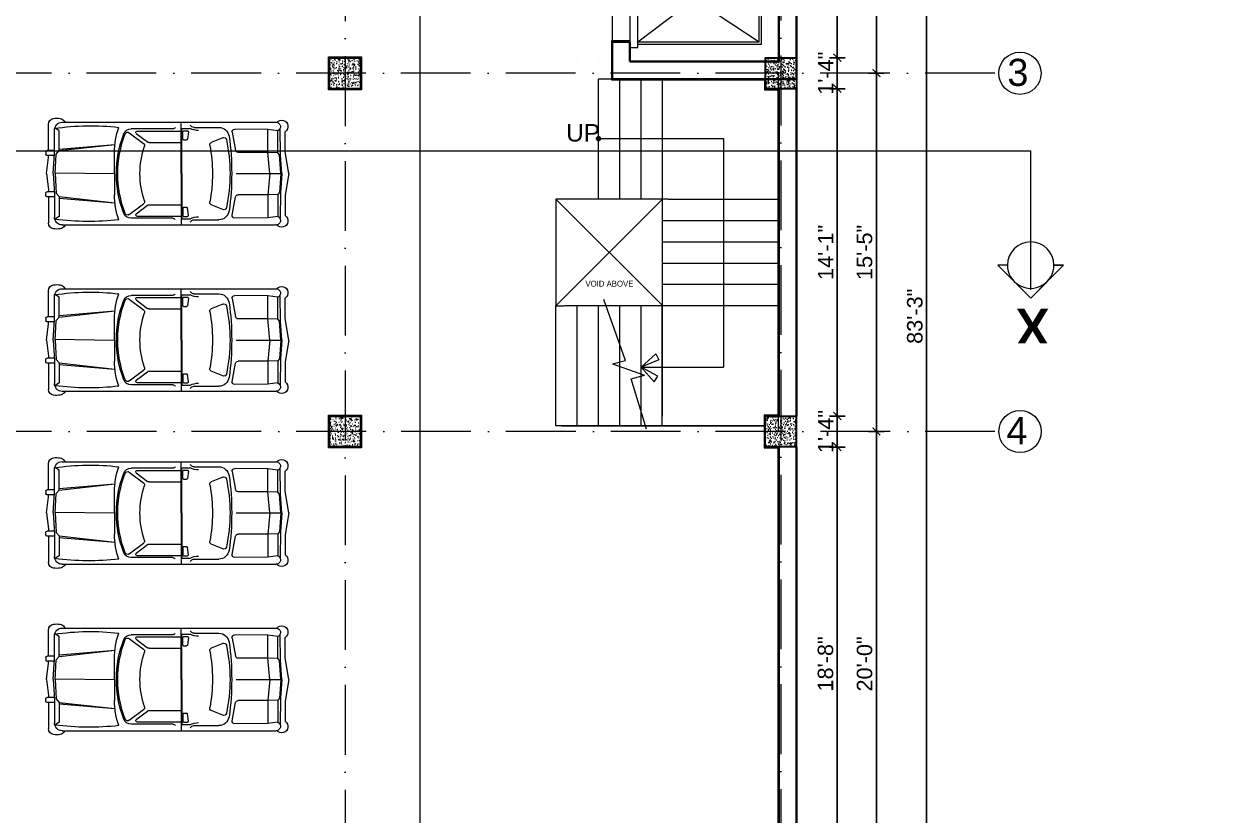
# Model space of a CAD drawing. Header units: inches. Extents: x 10755 to 33653, y -10992 to 10708.
# Drawn here: x 12118 to 12734, y 6469 to 6877 of the extents above; entities that cross this region are included whole.
import ezdxf

# ---------------------------------------------------------------- set-up
doc = ezdxf.new("R2010")
doc.units = ezdxf.units.IN
doc.header["$MEASUREMENT"] = 0
doc.linetypes.add('ACAD_ISO10W100', pattern=[18, 12, -3, 0, -3])
doc.linetypes.add('HIDDEN', pattern=[0.375, 0.25, -0.125])
for name, color, linetype, lineweight in [('A-ANNO-SYMB', 6, 'Continuous', 9), ('arrow line', 54, 'Continuous', 9), ('centerline', 9, 'ACAD_ISO10W100', 5), ('col', 1, 'Continuous', 30), ('dim', 6, 'Continuous', 13), ('dimension center - 8', 134, 'Continuous', 13), ('dimension element- 8', 5, 'Continuous', 13), ('dimension overall - 8', 185, 'Continuous', 13), ('DIMINSION', 5, 'Continuous', 15), ('hatch', 33, 'Continuous', 5), ('hatch- rcc', 252, 'Continuous', 5), ('hatch1', 9, 'Continuous', 5), ('Pillar', 11, 'Continuous', 25), ('PLASTER', 50, 'Continuous', 9), ('SECTION LINE1', 6, 'Continuous', 18), ('STAIRCASE', 143, 'Continuous', 15), ('title text 1', 113, 'Continuous', 25), ('VEHICLES', 34, 'Continuous', 5), ('wall', 1, 'Continuous', 35), ('win sec', 161, 'Continuous', 9)]:
    doc.layers.add(name, color=color, linetype=linetype, lineweight=lineweight)
doc.layers.add('T-TEXT', color=230, linetype='Continuous')
doc.layers.get('DIMINSION').off()
doc.styles.add('Prajwal', font='stylu.ttf', dxfattribs={"height": 9})
doc.styles.get("Standard").update_dxf_attribs({"font": 'arial.ttf'})
doc.styles.add('suren', font='times.ttf', dxfattribs={"height": 4})
doc.dimstyles.new('S8', dxfattribs={"dimscale": 8, "dimtxt": 1, "dimasz": 0.5, "dimexe": 0.5, "dimexo": 0.5, "dimgap": 0.25, "dimtad": 1, "dimzin": 3, "dimdsep": 46, "dimlunit": 4, "dimtxsty": 'Standard', "dimblk": 'ARCHTICK', "dimcen": 0, "dimclrd": 256, "dimclre": 256, "dimclrt": 6, "dimadec": 0, "dimazin": 0, "dimtfac": 0.5, "dimtix": 1, "dimtmove": 1, "dimatfit": 3, "dimfxl": 0.5, "dimfxlon": 1, "dimfrac": 1, "dimtolj": 1, "dimtzin": 0, "dimarcsym": 1})

# ---------------------------------------------------------------- blocks, each defined once
blk = doc.blocks.new('ETERWEWE')
at = {"layer": 'hatch- rcc', "linetype": 'Continuous', "ltscale": 30}
h = blk.add_hatch(dxfattribs=at)
h.set_pattern_fill('AR-CONC', color=256, scale=0.5, style=0)
h.set_pattern_definition([(50, (0, 0), (3.586300913, -0.313760675), [0.375, -4.125]), (355, (0, 0), (-0.69375667, 3.76096067), [0.3, -3.3]), (100.4514445, (0.299, -0.026), (2.89254423, 3.447199955), [0.31870096, -3.50571056]), (46.1842, (0, 1), (5.33620665, -0.8275964), [0.5625, -6.1875]), (96.6356355, (0.4447, 0.931), (4.67330973, 4.870593), [0.47805171, -5.2585688]), (351.184164, (0, 1), (4.67330973, 4.870593), [0.45, -4.95]), (21, (0.5, 0.75), (2.98453526, -2.013094453), [0.375, -4.125]), (326, (0.5, 0.75), (1.21657666, 3.625750225), [0.3, -3.3]), (71.4514447, (0.7487, 0.5822), (4.20111188, 1.612655764), [0.31870095, -3.50571056]), (37.5, (0, 0), (0.060799277, 1.664469269), [0, -3.26, 0, -3.35, 0, -3.3125]), (7.5, (0, 0), (1.315347687, 1.97205856), [0, -1.91, 0, -3.185, 0, -1.2625]), (327.5, (-1.115, 0), (2.669112181, -0.112774359), [0, -1.25, 0, -3.9, 0, -5.175]), (317.5, (-1.615, 0), (2.915930847, 0.50052491), [0, -1.625, 0, -2.59, 0, -3.675])])
h.paths.add_polyline_path([(159423.23, -3794.58), (159439.23, -3794.58), (159439.23, -3778.58), (159423.23, -3778.58)])
at = {"layer": 'col', "linetype": 'Continuous', "ltscale": 30}
blk.add_lwpolyline([(159423.23, -3794.58), (159423.23, -3778.58), (159439.23, -3778.58), (159439.23, -3794.58), (159423.23, -3794.58)], dxfattribs=at)
blk = doc.blocks.new('wewerrr')
at = {"layer": 'DIMINSION', "linetype": 'Continuous'}
for p in [(17063.62, -332.81), (17063.62, -332.81), (17288.57, -332.81), (17288.57, -332.81), (17063.62, -517.81), (17063.62, -517.81), (17288.49, -517.81), (17288.49, -517.81)]:
    blk.add_blockref('ETERWEWE', p, dxfattribs=at)
blk = doc.blocks.new('EWEWRTT')
at = {"layer": 'centerline', "ltscale": 3}
for p, q in [((176494.85, -3623.75), (176494.85, -4988.85)), ((176719.8, -3623.43), (176719.8, -4988.85)), ((176830.19, -4119.4), (176184.84, -4119.4)), ((176830.31, -4304.4), (176184.95, -4304.4))]:
    blk.add_line(p, q, dxfattribs=at)
at = {"layer": 'centerline', "linetype": 'Continuous'}
for centre in [(176843.16, -4119.4), (176843.28, -4304.4)]:
    blk.add_circle(centre, 10.91, dxfattribs=at)
at = {"layer": 'T-TEXT', "ltscale": 100, "char_height": 14, "width": 12.944, "attachment_point": 3, "style": 'suren'}
for s, insert in [('{\\fArial|b0|i0|c0|p34;3}', (176847.57, -4111.96)), ('{\\fArial|b0|i0|c0|p34;4}', (176847.05, -4296.96))]:
    blk.add_mtext(s, dxfattribs=dict(at, insert=insert))
blk = doc.blocks.new('Section - Section Head - Filled_1-22785-GROUND FLOOR PLAN')
at = {"layer": 'A-ANNO-SYMB'}
for p, q in [((-0.25, 0.354), (-0.604, 0)), ((-0.25, 0.354), (-0.427, 0.177)), ((-0.25, 0.354), (0.104, 0)), ((-0.604, 0), (-0.5, 0)), ((0, 0), (0.104, 0)), ((-0.5, 0), (-0.604, 0)), ((0, 0), (0.104, 0))]:
    blk.add_line(p, q, dxfattribs=at)
for start, end in [(360, 180), (180, 360)]:
    blk.add_arc((-0.25, 0), 0.25, start, end, dxfattribs=at)
blk = doc.blocks.new('ERWEWRTRT')
at = {"layer": 'SECTION LINE1', "linetype": 'Continuous', "ltscale": 30}
for p, q in [((177670.83, -4087.75), (177670.83, -4159.5)), ((177670.83, -4088.52), (177670.83, -4112.52)), ((176971.92, -4159.5), (177670.83, -4159.5))]:
    blk.add_line(p, q, dxfattribs=at)
at = {"layer": 'SECTION LINE1', "linetype": 'Continuous', "ltscale": 30, "xscale": -48, "yscale": 48, "zscale": -48}
blk.add_blockref('Section - Section Head - Filled_1-22785-GROUND FLOOR PLAN', (177658.83, -4100.52), dxfattribs=at)
at = {"layer": 'title text 1', "insert": (177680.19, -4078.13), "char_height": 18, "width": 3.410605131648481e-13, "attachment_point": 9, "style": 'Prajwal'}
blk.add_mtext('\\pi-24.83;{\\fArial|b1|i0|c0|p34;X}', dxfattribs=at)
blk = doc.blocks.new('WEQQWQW')
at = {"layer": 'SECTION LINE1', "linetype": 'Continuous', "ltscale": 30}
blk.add_line((177367.99, -4560.95), (177367.99, -3517.55), dxfattribs=at)
blk = doc.blocks.new('ETLWEWE')
at = {"layer": 'wall', "color": 7, "ltscale": 30}
for p, q in [((174100.78, -1517.91), (174100.78, -1538.03)), ((174195.78, -1517.91), (174100.78, -1517.91)), ((174195.78, -1526.91), (174195.78, -1517.91)), ((174109.78, -1526.91), (174109.78, -1538.03)), ((174109.78, -1526.91), (174186.78, -1526.91)), ((174186.78, -1526.91), (174186.78, -1594.76)), ((174195.78, -1603.76), (174195.78, -1526.91)), ((174100.78, -1538.03), (174109.78, -1538.03)), ((174100.78, -1584.51), (174100.78, -1603.76)), ((174109.78, -1584.51), (174100.78, -1584.51)), ((174109.78, -1584.51), (174109.78, -1594.76)), ((174109.78, -1594.76), (174186.78, -1594.76)), ((174195.78, -1603.76), (174100.78, -1603.76))]:
    blk.add_line(p, q, dxfattribs=at)
at = {"layer": 'wall', "color": 7}
blk.add_line((174109.78, -1584.51), (174100.78, -1584.51), dxfattribs=at)
at = {"layer": 'win sec', "color": 7}
for p, q in [((174100.78, -1538.03), (174100.78, -1585.38)), ((174113.96, -1534.63), (174109.78, -1534.63)), ((174109.78, -1538.03), (174109.78, -1585.38)), ((174113.96, -1587.47), (174113.96, -1534.63)), ((174113.96, -1535.91), (174177.78, -1535.91)), ((174113.96, -1537.16), (174176.53, -1537.16)), ((174113.96, -1584.51), (174176.53, -1537.16)), ((174176.53, -1584.51), (174176.53, -1537.16)), ((174177.78, -1585.76), (174177.78, -1535.91)), ((174113.96, -1543.16), (174176.53, -1584.51)), ((174109.78, -1587.47), (174113.96, -1587.47)), ((174113.96, -1584.51), (174176.53, -1584.51)), ((174113.96, -1585.76), (174177.78, -1585.76)), ((174111.22, -1591.76), (174111.22, -1591.75))]:
    blk.add_line(p, q, dxfattribs=at)
blk = doc.blocks.new('A$C03EF3246')
at = {"layer": 'arrow line'}
for q in [(-16.37, -1.02), (-1.99, -1.02)]:
    blk.add_line((-9.18, 6.21), q, dxfattribs=at)
for points in [[(-16.37, -1.02), (-13.34, -2.78), (-9.18, 6.21)], [(-1.99, -1.02), (-5.01, -2.78), (-9.18, 6.21)]]:
    blk.add_lwpolyline(points, dxfattribs=at)
blk = doc.blocks.new('CAR KUMARI')
at = {"layer": 'VEHICLES'}
for p, q in [((176348.65, -1883.42), (176348.65, -1869.92)), ((176355.75, -1868.89), (176466.2, -1868.89)), ((176357.38, -1868.89), (176356.83, -1868.17)), ((176417.08, -1895.38), (176417.08, -1868.89)), ((176351.77, -1884.96), (176351.77, -1872.87)), ((176354.13, -1873.29), (176351.91, -1871.81)), ((176354.13, -1883.52), (176354.13, -1873.29)), ((176390.35, -1874.26), (176397.72, -1879.77)), ((176412.77, -1872.32), (176391.28, -1872.32)), ((176393.93, -1874.66), (176399.79, -1879.04)), ((176394.33, -1873.47), (176417.08, -1873.47)), ((176417.44, -1895.38), (176417.44, -1872.06)), ((176417.44, -1872.06), (176421.83, -1872.06)), ((176418.02, -1877.6), (176418.02, -1873.71)), ((176418.41, -1873.31), (176420.47, -1873.31)), ((176420.87, -1873.76), (176420.39, -1877.65)), ((176423.95, -1871.55), (176436.62, -1871.55)), ((176438.69, -1876.85), (176432.69, -1879.32)), ((176443.46, -1874.02), (176445.25, -1883.36)), ((176461.87, -1872.57), (176444.77, -1872.44)), ((176461.87, -1884.44), (176461.87, -1872.57)), ((176466.99, -1873.25), (176461.87, -1872.57)), ((176466.99, -1884.63), (176466.99, -1873.25)), ((176468.48, -1885.65), (176468.21, -1872.15)), ((176470.88, -1884.19), (176470.88, -1873.75)), ((176354.13, -1883.52), (176382.94, -1880.34)), ((176354.13, -1882.75), (176382.94, -1880.34)), ((176400.58, -1879.3), (176417.08, -1879.3)), ((176418.41, -1878), (176419.99, -1878)), ((176347.28, -1884.08), (176347.28, -1885.4)), ((176347.68, -1895.38), (176348.65, -1887)), ((176351.77, -1883.42), (176347.95, -1883.42)), ((176351.7, -1886.06), (176347.95, -1886.06)), ((176348.65, -1887), (176348.65, -1886.06)), ((176351.13, -1895.38), (176351.77, -1884.96)), ((176352.05, -1895.38), (176352.67, -1885.29)), ((176352.67, -1885.29), (176354.13, -1883.52)), ((176382.73, -1895.38), (176382.73, -1884.46)), ((176461.87, -1884.44), (176446.56, -1884.44)), ((176466.99, -1884.63), (176461.87, -1884.44)), ((176462.99, -1895.38), (176461.87, -1884.44)), ((176467.88, -1885.7), (176466.99, -1884.63)), ((176468.56, -1895.38), (176467.88, -1885.7)), ((176469.16, -1895.38), (176468.48, -1885.65)), ((176472.68, -1895.38), (176470.88, -1884.19)), ((176352.03, -1895.02), (176382.73, -1895.38)), ((176347.68, -1895.38), (176348.65, -1903.76)), ((176351.13, -1895.38), (176351.77, -1905.81)), ((176352.05, -1895.38), (176352.67, -1905.47)), ((176382.73, -1895.38), (176382.73, -1906.31)), ((176417.08, -1895.38), (176417.08, -1921.87)), ((176417.44, -1895.38), (176417.44, -1918.7)), ((176445.49, -1895.38), (176469.16, -1895.38)), ((176462.99, -1895.38), (176461.87, -1906.32)), ((176468.56, -1895.38), (176467.88, -1905.07)), ((176469.16, -1895.38), (176468.48, -1905.11)), ((176472.68, -1895.38), (176470.88, -1906.57)), ((176347.28, -1906.68), (176347.28, -1905.37)), ((176351.7, -1904.7), (176347.95, -1904.7)), ((176351.77, -1907.34), (176347.95, -1907.34)), ((176348.65, -1903.76), (176348.65, -1904.7)), ((176348.65, -1907.34), (176348.65, -1920.84)), ((176351.77, -1905.81), (176351.77, -1917.89)), ((176352.67, -1905.47), (176354.13, -1907.24)), ((176354.13, -1907.24), (176382.94, -1910.43)), ((176354.13, -1907.24), (176354.13, -1917.47)), ((176443.46, -1916.74), (176445.25, -1907.4)), ((176461.87, -1906.32), (176446.56, -1906.32)), ((176466.99, -1906.14), (176461.87, -1906.32)), ((176461.87, -1906.32), (176461.87, -1918.19)), ((176467.88, -1905.07), (176466.99, -1906.14)), ((176466.99, -1906.14), (176466.99, -1917.52)), ((176468.48, -1905.11), (176468.21, -1918.61)), ((176470.88, -1906.57), (176470.88, -1917.02)), ((176354.13, -1908.01), (176382.94, -1910.43)), ((176390.35, -1916.5), (176397.72, -1910.99)), ((176393.93, -1916.1), (176399.79, -1911.72)), ((176400.58, -1911.46), (176417.08, -1911.46)), ((176418.02, -1913.17), (176418.02, -1917.05)), ((176418.41, -1912.77), (176419.99, -1912.77)), ((176420.87, -1917), (176420.39, -1913.12)), ((176438.69, -1913.91), (176432.69, -1911.44)), ((176354.13, -1917.47), (176351.91, -1918.95)), ((176412.77, -1918.45), (176391.28, -1918.45)), ((176394.33, -1917.3), (176417.08, -1917.3)), ((176417.44, -1918.7), (176421.83, -1918.7)), ((176418.41, -1917.45), (176420.47, -1917.45)), ((176423.95, -1919.21), (176436.62, -1919.21)), ((176461.87, -1918.19), (176444.77, -1918.32)), ((176466.99, -1917.52), (176461.87, -1918.19)), ((176355.75, -1921.87), (176466.2, -1921.87)), ((176357.38, -1921.87), (176356.83, -1922.59))]:
    blk.add_line(p, q, dxfattribs=at)
at = {"layer": 'VEHICLES', "extrusion": (0, 0, -1)}
for centre, major_axis, ratio, start_param, end_param in [((176351.68, -1869.92), (2.15, 2.15), 1, 3.926991, 5.354655), ((176352.92, -1878.51), (8.29, 8.29), 1, -0.92853, -0.628431), ((176355.75, -1872.87), (-2.82, 2.82), 1, 5.497787, 7.068583), ((176370.32, -1992.68), (86.29, 86.29), 1, -0.937261, -0.665434), ((176354.25, -1870.15), (-2.3, 2.3), 1, 0.942365, 1.702893), ((176423.95, -1869.18), (1.68, 1.68), 1, 2.356195, 3.433484), ((176466.2, -1871.14), (-1.59, 1.59), 1, 0.785398, 3.568227), ((176469.05, -1871.03), (-2.31, 2.31), 1, 6.200505, 9.617557), ((176421.98, -1884.46), (-27.75, 27.75), 1, 5.497787, 5.833742), ((176440.54, -1895.38), (-40.17, 40.17), 1, 5.497787, 5.867342), ((176440.37, -1895.38), (-39.57, 39.57), 1, 5.497787, 5.873713), ((176391.28, -1876.3), (2.82, 2.82), 1, 4.296546, 5.497787), ((176389.55, -1875.33), (-0.94, 0.94), 1, 5.873713, 7.710255), ((176394.33, -1874.13), (-0.47, 0.47), 1, 4.568662, 7.068584), ((176412.77, -1870.73), (1.12, 1.12), 1, 1.385462, 2.356195), ((176418.41, -1873.71), (0.282, 0.282), 1, 3.926991, 5.497787), ((176420.47, -1873.71), (-0.282, 0.282), 1, 0.785398, 2.478749), ((176425.97, -1864.28), (-6.23, 6.23), 1, 3.910989, 4.414999), ((176436.62, -1876.86), (3.76, 3.76), 1, -0.785398, 0.64436), ((176439.2, -1878.08), (0.94, 0.94), 1, -1.175151, 0.572911), ((176306.19, -1895.38), (-96.91, 96.91), 1, 2.215156, 2.356195), ((176444.76, -1873.77), (0.94, 0.94), 1, 3.737424, 5.505309), ((176440.43, -1895.38), (31.5, 31.5), 1, 3.926991, 4.249639), ((176396.93, -1880.84), (-0.94, 0.94), 1, 1.427069, 2.678843), ((176400.58, -1877.98), (-0.94, 0.94), 1, 3.926991, 4.568662), ((176418.41, -1877.6), (-0.282, 0.282), 1, 3.926991, 5.497787), ((176419.99, -1877.6), (0.282, 0.282), 1, 0.907953, 2.356195), ((176433.2, -1880.55), (-0.94, 0.94), 1, 5.303337, 6.678831), ((176357.88, -1895.38), (-53.34, 53.34), 1, 2.161744, 2.356195), ((176359.02, -1895.38), (58.94, 58.94), 1, 0.572911, 0.785398), ((176347.95, -1884.08), (-0.47, 0.47), 1, 5.497787, 7.068583), ((176347.95, -1885.4), (-0.47, 0.47), 1, 3.926991, 5.497787), ((176446.56, -1883.11), (0.94, 0.94), 1, 2.356195, 3.737424), ((176440.54, -1895.38), (40.17, 40.17), 1, 3.557436, 3.926991), ((176440.37, -1895.38), (-39.57, 39.57), 1, 5.121861, 5.497787), ((176440.43, -1895.38), (-31.5, 31.5), 1, 5.175139, 5.497787), ((176357.88, -1895.38), (53.34, 53.34), 1, 0.785398, 0.979848), ((176359.02, -1895.38), (-58.94, 58.94), 1, 2.356195, 2.568682), ((176306.19, -1895.38), (96.91, 96.91), 1, 0.785398, 0.926437), ((176347.95, -1905.37), (0.47, 0.47), 1, 3.926991, 5.497787), ((176347.95, -1906.68), (0.47, 0.47), 1, 2.356195, 3.926991), ((176421.98, -1906.31), (27.75, 27.75), 1, 3.591036, 3.926991), ((176446.56, -1907.65), (-0.94, 0.94), 1, 5.687354, 7.068583), ((176396.93, -1909.93), (-0.94, 0.94), 1, 2.033546, 3.285319), ((176400.58, -1912.79), (-0.94, 0.94), 1, 0.143727, 0.785398), ((176418.41, -1913.17), (0.282, 0.282), 1, 3.926991, 5.497787), ((176419.99, -1913.17), (-0.282, 0.282), 1, 0.785398, 2.23364), ((176433.2, -1910.21), (0.94, 0.94), 1, 2.745947, 4.121441), ((176439.2, -1912.68), (-0.94, 0.94), 1, 2.568682, 4.316744), ((176355.75, -1917.89), (-2.82, 2.82), 1, 3.926991, 5.497787), ((176370.32, -1798.09), (130.5, 4.93), 0.93408, 1.493988, 1.747482), ((176391.28, -1914.46), (2.82, 2.82), 1, 2.356195, 3.557436), ((176389.55, -1915.44), (-0.94, 0.94), 1, 3.285319, 5.121861), ((176394.33, -1916.63), (0.47, 0.47), 1, 2.356195, 4.856116), ((176412.77, -1920.03), (-1.12, 1.12), 1, 0.785398, 1.75613), ((176418.41, -1917.05), (0.282, 0.282), 1, 2.356195, 3.926991), ((176420.47, -1917.05), (0.282, 0.282), 1, 0.662844, 2.356195), ((176425.97, -1926.49), (6.23, 6.23), 1, -1.273406, -0.769396), ((176423.95, -1921.58), (-1.68, 1.68), 1, 5.991294, 7.068583), ((176436.62, -1913.9), (-3.76, 3.76), 1, 2.497233, 3.926991), ((176444.76, -1916.99), (-0.94, 0.94), 1, 3.919469, 5.687354), ((176466.2, -1919.62), (-1.59, 1.59), 1, 1.144162, 3.926991), ((176469.05, -1919.73), (2.31, 2.31), 1, -0.192779, 3.224273), ((176351.68, -1920.84), (-2.15, 2.15), 1, 4.070123, 5.497787), ((176352.92, -1912.25), (8.29, 8.29), 1, 2.199227, 2.499327), ((176354.25, -1920.61), (-2.3, 2.3), 1, 3.009496, 3.770024)]:
    blk.add_ellipse(centre, major_axis=major_axis, ratio=ratio, start_param=start_param, end_param=end_param, dxfattribs=at)
blk = doc.blocks.new('_ArchTick')
at = {"color": 0, "const_width": 0.15}
blk.add_lwpolyline([(-0.5, -0.5), (0.5, 0.5)], dxfattribs=at)
blk = doc.blocks.new('*D75')
at = {"layer": 'Defpoints', "color": 0, "transparency": 16777216}
for p in [(12517.04, 6859.82), (12517.04, 6843.82), (12538.17, 6843.82)]:
    blk.add_point(p, dxfattribs=at)
at = {"layer": 'dimension element- 8', "lineweight": -2, "transparency": 16777216}
for p, q in [((12538.17, 6859.82), (12538.17, 6863.82)), ((12534.17, 6859.82), (12542.17, 6859.82)), ((12538.17, 6859.82), (12538.17, 6843.82)), ((12534.17, 6843.82), (12542.17, 6843.82)), ((12538.17, 6843.82), (12538.17, 6839.82))]:
    blk.add_line(p, q, dxfattribs=at)
at = {"layer": 'dimension element- 8', "lineweight": -2, "transparency": 16777216, "xscale": 4, "yscale": 4, "zscale": 4}
for p, rotation in [((12538.17, 6859.82), 270), ((12538.17, 6843.82), 90)]:
    blk.add_blockref('_ArchTick', p, dxfattribs=dict(at, rotation=rotation))
at = {"layer": 'dimension element- 8', "color": 6, "transparency": 16777216, "insert": (12532.16, 6851.82), "char_height": 8, "attachment_point": 5, "rotation": 90}
blk.add_mtext('\\A1;1\'-4"', dxfattribs=at)
blk = doc.blocks.new('*D74')
at = {"layer": 'Defpoints', "color": 0, "transparency": 16777216}
for p in [(12517.04, 6934.67), (12517.04, 6859.82), (12538.17, 6859.82)]:
    blk.add_point(p, dxfattribs=at)
at = {"layer": 'dimension element- 8', "lineweight": -2, "transparency": 16777216}
for p, q in [((12534.17, 6934.67), (12542.17, 6934.67)), ((12538.17, 6934.67), (12538.17, 6859.82)), ((12534.17, 6859.82), (12542.17, 6859.82))]:
    blk.add_line(p, q, dxfattribs=at)
at = {"layer": 'dimension element- 8', "lineweight": -2, "transparency": 16777216, "xscale": 4, "yscale": 4, "zscale": 4}
for p, rotation in [((12538.17, 6934.67), 90), ((12538.17, 6859.82), 270)]:
    blk.add_blockref('_ArchTick', p, dxfattribs=dict(at, rotation=rotation))
at = {"layer": 'dimension element- 8', "color": 6, "transparency": 16777216, "insert": (12532.06, 6897.24), "char_height": 8, "attachment_point": 5, "rotation": 90}
blk.add_mtext('\\A1;6\'-2{\\H0.500000x;\\S3#4;}"', dxfattribs=at)
blk = doc.blocks.new('*D77')
at = {"layer": 'Defpoints', "color": 0, "transparency": 16777216}
for p in [(12517.04, 6674.82), (12517.04, 6658.82), (12538.17, 6658.82)]:
    blk.add_point(p, dxfattribs=at)
at = {"layer": 'dimension element- 8', "lineweight": -2, "transparency": 16777216}
for p, q in [((12538.17, 6674.82), (12538.17, 6678.82)), ((12534.17, 6674.82), (12542.17, 6674.82)), ((12538.17, 6674.82), (12538.17, 6658.82)), ((12534.17, 6658.82), (12542.17, 6658.82)), ((12538.17, 6658.82), (12538.17, 6654.82))]:
    blk.add_line(p, q, dxfattribs=at)
at = {"layer": 'dimension element- 8', "lineweight": -2, "transparency": 16777216, "xscale": 4, "yscale": 4, "zscale": 4}
for p, rotation in [((12538.17, 6674.82), 270), ((12538.17, 6658.82), 90)]:
    blk.add_blockref('_ArchTick', p, dxfattribs=dict(at, rotation=rotation))
at = {"layer": 'dimension element- 8', "color": 6, "transparency": 16777216, "insert": (12532.16, 6666.82), "char_height": 8, "attachment_point": 5, "rotation": 90}
blk.add_mtext('\\A1;1\'-4"', dxfattribs=at)
blk = doc.blocks.new('*D76')
at = {"layer": 'Defpoints', "color": 0, "transparency": 16777216}
for p in [(12517.04, 6843.82), (12517.04, 6674.82), (12538.17, 6674.82)]:
    blk.add_point(p, dxfattribs=at)
at = {"layer": 'dimension element- 8', "lineweight": -2, "transparency": 16777216}
for p, q in [((12534.17, 6843.82), (12542.17, 6843.82)), ((12538.17, 6843.82), (12538.17, 6674.82)), ((12534.17, 6674.82), (12542.17, 6674.82))]:
    blk.add_line(p, q, dxfattribs=at)
at = {"layer": 'dimension element- 8', "lineweight": -2, "transparency": 16777216, "xscale": 4, "yscale": 4, "zscale": 4}
for p, rotation in [((12538.17, 6843.82), 90), ((12538.17, 6674.82), 270)]:
    blk.add_blockref('_ArchTick', p, dxfattribs=dict(at, rotation=rotation))
at = {"layer": 'dimension element- 8', "color": 6, "transparency": 16777216, "insert": (12532.16, 6759.32), "char_height": 8, "attachment_point": 5, "rotation": 90}
blk.add_mtext('\\A1;14\'-1"', dxfattribs=at)
blk = doc.blocks.new('*D78')
at = {"layer": 'Defpoints', "color": 0, "transparency": 16777216}
for p in [(12517.04, 6658.82), (12517.04, 6434.82), (12538.17, 6434.82)]:
    blk.add_point(p, dxfattribs=at)
at = {"layer": 'dimension element- 8', "lineweight": -2, "transparency": 16777216}
for p, q in [((12534.17, 6658.82), (12542.17, 6658.82)), ((12538.17, 6658.82), (12538.17, 6434.82)), ((12534.17, 6434.82), (12542.17, 6434.82))]:
    blk.add_line(p, q, dxfattribs=at)
at = {"layer": 'dimension element- 8', "lineweight": -2, "transparency": 16777216, "xscale": 4, "yscale": 4, "zscale": 4}
for p, rotation in [((12538.17, 6658.82), 90), ((12538.17, 6434.82), 270)]:
    blk.add_blockref('_ArchTick', p, dxfattribs=dict(at, rotation=rotation))
at = {"layer": 'dimension element- 8', "color": 6, "transparency": 16777216, "insert": (12532.09, 6546.82), "char_height": 8, "attachment_point": 5, "rotation": 90}
blk.add_mtext('\\A1;18\'-8"', dxfattribs=at)
blk = doc.blocks.new('*D543')
at = {"layer": 'Defpoints', "color": 0, "transparency": 16777216}
for p in [(12517.04, 7067.82), (12517.04, 6851.82), (12558.34, 6851.82)]:
    blk.add_point(p, dxfattribs=at)
at = {"layer": 'dimension center - 8', "lineweight": -2, "transparency": 16777216}
for p, q in [((12554.34, 7067.82), (12562.34, 7067.82)), ((12558.34, 7067.82), (12558.34, 6851.82)), ((12554.34, 6851.82), (12562.34, 6851.82))]:
    blk.add_line(p, q, dxfattribs=at)
at = {"layer": 'dimension center - 8', "lineweight": -2, "transparency": 16777216, "xscale": 4, "yscale": 4, "zscale": 4}
for p, rotation in [((12558.34, 7067.82), 90), ((12558.34, 6851.82), 270)]:
    blk.add_blockref('_ArchTick', p, dxfattribs=dict(at, rotation=rotation))
at = {"layer": 'dimension center - 8', "color": 6, "transparency": 16777216, "insert": (12552.26, 6959.82), "char_height": 8, "attachment_point": 5, "rotation": 90}
blk.add_mtext('\\A1;18\'-0"', dxfattribs=at)
blk = doc.blocks.new('*D544')
at = {"layer": 'Defpoints', "color": 0, "transparency": 16777216}
for p in [(12517.04, 6851.82), (12517.04, 6666.82), (12558.34, 6666.82)]:
    blk.add_point(p, dxfattribs=at)
at = {"layer": 'dimension center - 8', "lineweight": -2, "transparency": 16777216}
for p, q in [((12554.34, 6851.82), (12562.34, 6851.82)), ((12558.34, 6851.82), (12558.34, 6666.82)), ((12554.34, 6666.82), (12562.34, 6666.82))]:
    blk.add_line(p, q, dxfattribs=at)
at = {"layer": 'dimension center - 8', "lineweight": -2, "transparency": 16777216, "xscale": 4, "yscale": 4, "zscale": 4}
for p, rotation in [((12558.34, 6851.82), 90), ((12558.34, 6666.82), 270)]:
    blk.add_blockref('_ArchTick', p, dxfattribs=dict(at, rotation=rotation))
at = {"layer": 'dimension center - 8', "color": 6, "transparency": 16777216, "insert": (12552.26, 6759.32), "char_height": 8, "attachment_point": 5, "rotation": 90}
blk.add_mtext('\\A1;15\'-5"', dxfattribs=at)
blk = doc.blocks.new('*D545')
at = {"layer": 'Defpoints', "color": 0, "transparency": 16777216}
for p in [(12517.04, 6666.82), (12517.04, 6426.82), (12558.34, 6426.82)]:
    blk.add_point(p, dxfattribs=at)
at = {"layer": 'dimension center - 8', "lineweight": -2, "transparency": 16777216}
for p, q in [((12554.34, 6666.82), (12562.34, 6666.82)), ((12558.34, 6666.82), (12558.34, 6426.82)), ((12554.34, 6426.82), (12562.34, 6426.82))]:
    blk.add_line(p, q, dxfattribs=at)
at = {"layer": 'dimension center - 8', "lineweight": -2, "transparency": 16777216, "xscale": 4, "yscale": 4, "zscale": 4}
for p, rotation in [((12558.34, 6666.82), 90), ((12558.34, 6426.82), 270)]:
    blk.add_blockref('_ArchTick', p, dxfattribs=dict(at, rotation=rotation))
at = {"layer": 'dimension center - 8', "color": 6, "transparency": 16777216, "insert": (12552.26, 6546.82), "char_height": 8, "attachment_point": 5, "rotation": 90}
blk.add_mtext('\\A1;20\'-0"', dxfattribs=at)
blk = doc.blocks.new('*D547')
at = {"layer": 'Defpoints', "color": 0, "transparency": 16777216}
for p in [(12517.04, 7225.82), (12584.28, 7225.82), (12517.04, 6226.82)]:
    blk.add_point(p, dxfattribs=at)
at = {"layer": 'dimension overall - 8', "lineweight": -2, "transparency": 16777216}
for p, q in [((12580.28, 7225.82), (12588.28, 7225.82)), ((12584.28, 6226.82), (12584.28, 7225.82)), ((12580.28, 6226.82), (12588.28, 6226.82))]:
    blk.add_line(p, q, dxfattribs=at)
at = {"layer": 'dimension overall - 8', "lineweight": -2, "transparency": 16777216, "xscale": 4, "yscale": 4, "zscale": 4}
for p, rotation in [((12584.28, 7225.82), 90), ((12584.28, 6226.82), 270)]:
    blk.add_blockref('_ArchTick', p, dxfattribs=dict(at, rotation=rotation))
at = {"layer": 'dimension overall - 8', "color": 6, "transparency": 16777216, "insert": (12578.19, 6726.32), "char_height": 8, "attachment_point": 5, "rotation": 90}
blk.add_mtext('\\A1;83\'-3"', dxfattribs=at)
blk = doc.blocks.new('*D2854')
at = {"layer": 'Defpoints', "color": 0, "transparency": 16777216}
for p in [(12290.83, 10334.91), (12708.78, 10278.25), (12290.83, 3498.13)]:
    blk.add_point(p, dxfattribs=at)
at = {"layer": 'dim', "lineweight": -2, "transparency": 16777216}
for p, q in [((12290.83, 10330.91), (12290.83, 10338.91)), ((12708.78, 10330.91), (12708.78, 10338.91)), ((12708.78, 10334.91), (12290.83, 10334.91))]:
    blk.add_line(p, q, dxfattribs=at)
at = {"layer": 'dim', "lineweight": -2, "transparency": 16777216, "xscale": 4, "yscale": 4, "zscale": 4, "rotation": 180}
blk.add_blockref('_ArchTick', (12290.83, 10334.91), dxfattribs=at)
at = {"layer": 'dim', "lineweight": -2, "transparency": 16777216, "xscale": 4, "yscale": 4, "zscale": 4}
blk.add_blockref('_ArchTick', (12708.78, 10334.91), dxfattribs=at)
at = {"layer": 'dim', "color": 6, "transparency": 16777216, "insert": (12499.8, 10340.99), "char_height": 8, "attachment_point": 5}
blk.add_mtext('\\A1;34\'-10"', dxfattribs=at)
blk = doc.blocks.new('*D3627')
at = {"layer": 'Defpoints', "color": 0, "transparency": 16777216}
for p in [(31969.25, 7241.82), (11281.95, 6632.82), (31991.14, 6632.82)]:
    blk.add_point(p, dxfattribs=at)
at = {"layer": 'dim', "lineweight": -2, "transparency": 16777216}
for p, q in [((31987.14, 7241.82), (31995.14, 7241.82)), ((31991.14, 7241.82), (31991.14, 6632.82)), ((31987.14, 6632.82), (31995.14, 6632.82))]:
    blk.add_line(p, q, dxfattribs=at)
at = {"layer": 'dim', "lineweight": -2, "transparency": 16777216, "xscale": 4, "yscale": 4, "zscale": 4}
for p, rotation in [((31991.14, 7241.82), 90), ((31991.14, 6632.82), 270)]:
    blk.add_blockref('_ArchTick', p, dxfattribs=dict(at, rotation=rotation))
at = {"layer": 'dim', "color": 6, "transparency": 16777216, "insert": (31985.05, 6937.32), "char_height": 8, "attachment_point": 5, "rotation": 90}
blk.add_mtext('\\A1;50\'-9"', dxfattribs=at)

msp = doc.modelspace()

# ---------------------------------------------------------------- hatches: boundary and pattern name
at = {"layer": 'Pillar', "ltscale": 100}
h = msp.add_hatch(color=256, dxfattribs=at)
edge = h.paths.add_edge_path()
edge.add_arc((12414.852, 6818.023), 1, 180, 540)
msp.add_hatch(color=256, dxfattribs=at).paths.add_polyline_path([(12415.852, 6818.025, 1), (12413.852, 6818.025, 1)])

# ---------------------------------------------------------------- linework, layer by layer
at = {"layer": 'arrow line'}
for p, q in [((12414.852, 6818.087), (12479.365, 6818.087)), ((12479.365, 6818.087), (12479.365, 6700.047)), ((12428.913, 6703.569), (12417.58, 6735.013)), ((12422.141, 6701.776), (12428.913, 6703.569)), ((12422.141, 6701.776), (12438.625, 6695.835)), ((12431.852, 6694.042), (12438.625, 6695.835)), ((12436.852, 6700.047), (12479.365, 6700.047)), ((12439.751, 6667.999), (12431.852, 6694.042))]:
    msp.add_line(p, q, dxfattribs=at)
at = {"layer": 'Defpoints'}
for points in [[(12431.036, 6868.071), (12422.036, 6868.071), (12422.036, 6848.819), (12501.036, 6848.819), (12501.036, 6843.819), (12508.036, 6843.819)], [(12508.036, 6674.819), (12500.957, 6674.819), (12500.957, 6658.819), (12508.036, 6658.819)]]:
    msp.add_lwpolyline(points, dxfattribs=at)
at = {"layer": 'hatch1', "linetype": 'Continuous', "ltscale": 30}
for p, q in [((12392.869, 6786.833), (12392.852, 6731.797)), ((12447.864, 6786.833), (12392.852, 6731.797)), ((12447.864, 6731.819), (12392.869, 6786.834)), ((12516.888, 6632.82), (12516.888, 6434.819))]:
    msp.add_line(p, q, dxfattribs=at)
at = {"layer": 'hatch1', "linetype": 'HIDDEN'}
for p, q in [((12392.852, 6669.819), (12392.852, 6731.82)), ((12392.852, 6731.797), (12418.735, 6731.807)), ((12403.852, 6669.819), (12403.852, 6731.82)), ((12414.852, 6669.819), (12414.852, 6731.82)), ((12425.852, 6669.819), (12425.852, 6702.758))]:
    msp.add_line(p, q, dxfattribs=at)
at = {"layer": 'Pillar', "ltscale": 100}
msp.add_circle((12414.852, 6818.023), 1, dxfattribs=at)
at = {"layer": 'PLASTER'}
msp.add_lwpolyline([(12431.036, 6868.571), (12421.536, 6868.571), (12421.536, 6848.319), (12500.536, 6848.319), (12500.536, 6843.319), (12507.536, 6843.319), (12507.536, 6675.319), (12500.457, 6675.319), (12500.457, 6658.319), (12507.536, 6658.319), (12507.536, 6435.319), (12500.536, 6435.319), (12500.536, 6418.319), (12507.536, 6418.319), (12507.536, 6243.319), (12500.536, 6243.319), (12500.536, 6226.819)], dxfattribs=at)
for points in [[(12275.589, 6860.319), (12292.589, 6860.319), (12292.589, 6843.319), (12275.589, 6843.319)], [(12275.589, 6675.319), (12292.589, 6675.319), (12292.589, 6658.319), (12275.589, 6658.319)]]:
    msp.add_lwpolyline(points, close=True, dxfattribs=at)
at = {"layer": 'STAIRCASE', "linetype": 'Continuous', "ltscale": 30}
for p, q in [((12403.852, 6857.819), (12403.852, 6857.82)), ((12414.852, 6857.819), (12414.852, 6857.82)), ((12507.865, 6666.819), (12507.865, 6851.819)), ((12414.852, 6786.834), (12414.852, 6848.819)), ((12447.865, 6848.819), (12414.852, 6848.819)), ((12425.852, 6786.834), (12425.852, 6848.819)), ((12436.852, 6786.82), (12436.852, 6848.819)), ((12447.863, 6674.819), (12447.865, 6848.819)), ((12507.863, 6674.819), (12507.865, 6843.819)), ((12507.863, 6674.819), (12507.865, 6843.819)), ((12450.897, 6786.819), (12392.87, 6786.834)), ((12450.865, 6786.819), (12507.865, 6786.819)), ((12447.864, 6775.819), (12507.865, 6775.819)), ((12447.864, 6764.819), (12507.865, 6764.819)), ((12447.864, 6753.819), (12507.865, 6753.819)), ((12447.864, 6742.819), (12507.865, 6742.819)), ((12418.735, 6731.807), (12450.865, 6731.819)), ((12425.852, 6702.758), (12425.852, 6731.82)), ((12436.852, 6669.819), (12436.852, 6731.82)), ((12447.852, 6669.819), (12447.852, 6731.82)), ((12450.865, 6731.819), (12507.865, 6731.819)), ((12501.036, 6669.819), (12392.852, 6669.819)), ((12395.865, 6669.819), (12501.036, 6669.819)), ((12507.865, 6644.819), (12507.865, 6658.819))]:
    msp.add_line(p, q, dxfattribs=at)
at = {"layer": 'wall', "linetype": 'Continuous', "ltscale": 30}
for p, q in [((12508.036, 6843.819), (12508.036, 6674.819)), ((12517.036, 6843.819), (12517.036, 6674.819)), ((12508.036, 6434.819), (12508.036, 6658.819)), ((12517.036, 6434.819), (12517.036, 6658.819))]:
    msp.add_line(p, q, dxfattribs=at)

# ---------------------------------------------------------------- block references
at = {"layer": 'hatch', "linetype": 'Continuous'}
msp.add_blockref('EWEWRTT', (-164210.76, 10971.215), dxfattribs=at)
at = {"layer": 'STAIRCASE', "rotation": 87.09630795799274}
msp.add_blockref('A$C03EF3246', (12443.517, 6708.898), dxfattribs=at)
at = {"layer": 'wall', "linetype": 'Continuous'}
for name, p in [('WEQQWQW', (-165045.183, 10971.215)), ('wewerrr', (-164210.76, 10971.215)), ('ETLWEWE', (-161678.745, 8452.579)), ('CAR KUMARI', (-164217.638, 8695.351)), ('CAR KUMARI', (-164217.638, 8609.438)), ('CAR KUMARI', (-164217.638, 8520.134)), ('CAR KUMARI', (-164217.638, 8434.221))]:
    msp.add_blockref(name, p, dxfattribs=at)
at = {"layer": 'wall', "linetype": 'Continuous', "xscale": -1, "rotation": 180}
msp.add_blockref('ERWEWRTRT', (-165032.862, 2652.205), dxfattribs=at)

# ---------------------------------------------------------------- texts
at = {"layer": 'title text 1', "color": 7, "linetype": 'Continuous', "style": 'Prajwal'}
msp.add_text('VOID ABOVE', height=3, dxfattribs=at).set_placement((12408.169, 6741.654))
at = {"layer": 'title text 1', "insert": (12398.213, 6825.553), "char_height": 9, "width": 241.00666, "attachment_point": 1, "style": 'Prajwal'}
msp.add_mtext('{\\fSansSerif|b0|i0|c2|p2;UP}', dxfattribs=at)

# ---------------------------------------------------------------- dimensions: what is measured, and where the dimension line sits
at = {"layer": 'dim'}
dim = msp.add_linear_dim(base=(12290.828, 10334.906), p1=(12708.775, 10278.246), p2=(12290.828, 3498.131), dimstyle='S8', dxfattribs=at)
dim.commit()
dim.dimension.update_dxf_attribs({"geometry": '*D2854', "text_midpoint": (12499.801, 10340.993)})
dim = msp.add_linear_dim(base=(31991.136, 6632.82), p1=(31969.254, 7241.819), p2=(11281.953, 6632.82), angle=90, dimstyle='S8', dxfattribs=at)
dim.commit()
dim.dimension.update_dxf_attribs({"geometry": '*D3627', "text_midpoint": (31985.051, 6937.319)})
at = {"layer": 'dimension center - 8'}
for base, p1, p2, picture, middle in [((12558.341, 6851.819), (12517.036, 7067.819), (12517.036, 6851.819), '*D543', (12552.256, 6959.819)), ((12558.341, 6666.819), (12517.036, 6851.819), (12517.036, 6666.819), '*D544', (12552.256, 6759.319)), ((12558.341, 6426.819), (12517.036, 6666.819), (12517.036, 6426.819), '*D545', (12552.256, 6546.819))]:
    dim = msp.add_linear_dim(base=base, p1=p1, p2=p2, angle=90, dimstyle='S8', dxfattribs=at)
    dim.commit()
    dim.dimension.update_dxf_attribs({"geometry": picture, "text_midpoint": middle})
at = {"layer": 'dimension element- 8'}
for base, p1, p2, picture, middle in [((12538.174, 6859.819), (12517.036, 6934.671), (12517.036, 6859.819), '*D74', (12532.062, 6897.245)), ((12538.174, 6843.819), (12517.036, 6859.819), (12517.036, 6843.819), '*D75', (12532.158, 6851.819)), ((12538.174, 6674.819), (12517.036, 6843.819), (12517.036, 6674.819), '*D76', (12532.158, 6759.319)), ((12538.174, 6658.819), (12517.036, 6674.819), (12517.036, 6658.819), '*D77', (12532.158, 6666.819)), ((12538.174, 6434.819), (12517.036, 6658.819), (12517.036, 6434.819), '*D78', (12532.09, 6546.819))]:
    dim = msp.add_linear_dim(base=base, p1=p1, p2=p2, angle=90, dimstyle='S8', dxfattribs=at)
    dim.commit()
    dim.dimension.update_dxf_attribs({"geometry": picture, "text_midpoint": middle})
at = {"layer": 'dimension overall - 8'}
dim = msp.add_linear_dim(base=(12584.278, 7225.819), p1=(12517.036, 6226.819), p2=(12517.038, 7225.819), angle=90, dimstyle='S8', dxfattribs=at)
dim.commit()
dim.dimension.update_dxf_attribs({"geometry": '*D547', "text_midpoint": (12578.191, 6726.319)})

doc.saveas('drawing.dxf')
